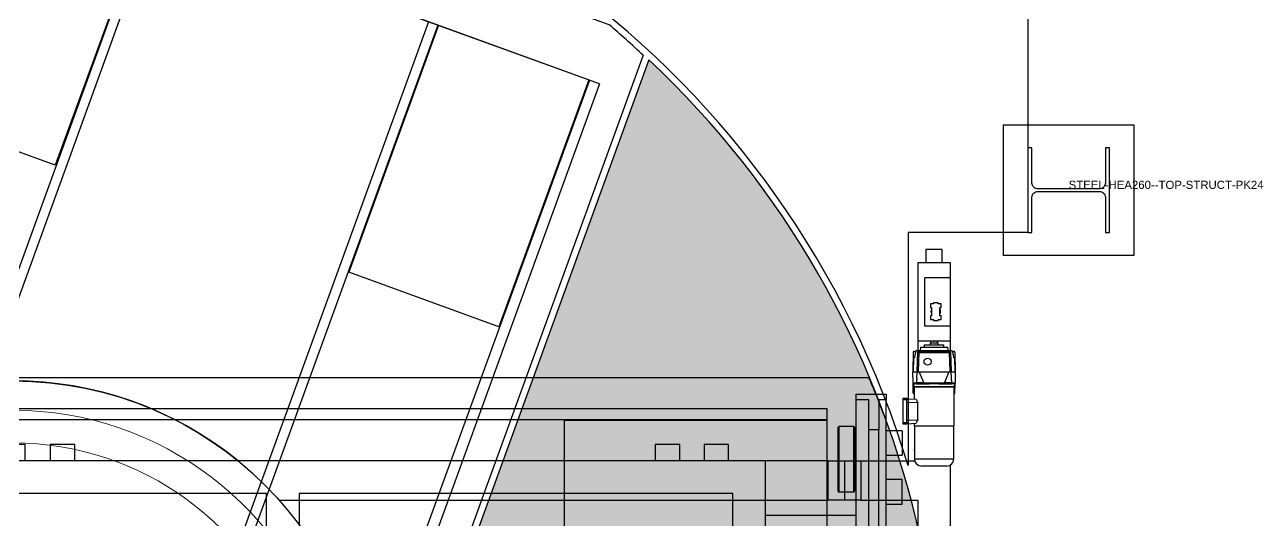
# Model space of a CAD drawing. Header units: millimetres. Extents: x 748 to 17792, y 1005 to 4889.
# Drawn here: x 2967.9 to 3347.6, y 1898.3 to 2050.2 of the extents above; entities that cross this region are included whole.
import ezdxf

# ---------------------------------------------------------------- set-up
doc = ezdxf.new("R2010")
doc.units = ezdxf.units.MM
for name, color, linetype, true_color in [('PK24-SYS-ROOM', 8, 'Continuous', 0x808080), ('PK24E-COMP-PALLET', 132, 'Continuous', 0x00b7c8), ('PK24E-SYS-LIFT', 31, 'Continuous', 0xffcc5a)]:
    doc.layers.add(name, color=color, linetype=linetype, true_color=true_color)
doc.layers.add('PK24E-STRUCT-STEEL', color=254, linetype='Continuous')
doc.layers.add('PKE24E-HIDDEN', color=7, linetype='Continuous')
doc.layers.add('PK24E-TTARROW', color=20, linetype='Continuous', lineweight=20, true_color=0xf54b32)
doc.styles.get("Standard").update_dxf_attribs({"font": 'arial.ttf'})

# ---------------------------------------------------------------- blocks, each defined once
blk = doc.blocks.new('ELIFTTT-CHASIS--TOP-COMP-PKE24')
at = {"layer": 'PK24E-SYS-LIFT'}
for p, q in [((279.75, 149.25), (279.75, 145.25)), ((284.75, 149.25), (279.75, 149.25)), ((284.75, 145.25), (284.75, 149.25)), ((277.25, 145.25), (277.25, 121.25)), ((287.25, 145.25), (277.25, 145.25)), ((287.25, 140.65), (287.25, 145.25)), ((287.25, 140.65), (279.35, 140.65)), ((279.35, 140.65), (279.35, 125.85)), ((287.25, 125.85), (287.25, 140.65)), ((283.48, 132.95), (282.02, 132.95)), ((282.02, 132.95), (282.02, 132.62)), ((283.48, 132.62), (283.48, 132.95)), ((281.1, 132.62), (281.1, 131.52)), ((282.02, 132.62), (281.1, 132.62)), ((281.1, 131.52), (281.48, 131.52)), ((281.48, 131.52), (281.48, 128.98)), ((284.4, 132.62), (283.48, 132.62)), ((284.02, 131.52), (284.4, 131.52)), ((284.02, 128.98), (284.02, 131.52)), ((284.4, 131.52), (284.4, 132.62)), ((279.35, 125.85), (287.25, 125.85)), ((281.1, 128.98), (281.1, 127.88)), ((281.48, 128.98), (281.1, 128.98)), ((281.1, 127.88), (282.02, 127.88)), ((282.02, 127.88), (282.02, 127.55)), ((282.02, 127.55), (283.48, 127.55)), ((283.48, 127.88), (284.4, 127.88)), ((283.48, 127.55), (283.48, 127.88)), ((284.4, 128.98), (284.02, 128.98)), ((284.4, 127.88), (284.4, 128.98)), ((287.25, 121.25), (287.25, 125.85)), ((275.86, 117.85), (275.75, 111.75)), ((276.06, 118.05), (276.61, 118.05)), ((276.68, 118.3), (277.28, 118.3)), ((277.04, 111.91), (277.26, 117.91)), ((277.25, 121.25), (287.25, 121.25)), ((277.25, 121.25), (277.25, 118.3)), ((277.28, 118.3), (277.26, 117.91)), ((277.55, 117.61), (277.26, 117.91)), ((277.26, 117.91), (287.24, 117.91)), ((277.28, 118.3), (287.22, 118.3)), ((278.03, 119.4), (277.97, 118.3)), ((278.03, 119.4), (286.47, 119.4)), ((279.25, 120.1), (279.25, 119.4)), ((279.25, 120.1), (285.25, 120.1)), ((281.1, 120.7), (281, 120.6)), ((281, 120.6), (281, 120.1)), ((283.5, 120.6), (281, 120.6)), ((281.1, 120.7), (283.4, 120.7)), ((281.25, 121.25), (281.25, 120.7)), ((283.25, 120.7), (283.25, 121.25)), ((283.5, 120.6), (283.4, 120.7)), ((283.5, 120.1), (283.5, 120.6)), ((285.25, 119.4), (285.25, 120.1)), ((286.53, 118.3), (286.47, 119.4)), ((287.24, 117.91), (286.95, 117.61)), ((287.24, 117.91), (287.22, 118.3)), ((287.22, 118.3), (287.82, 118.3)), ((287.24, 117.91), (287.46, 111.91)), ((287.25, 118.3), (287.25, 121.25)), ((287.89, 118.05), (288.44, 118.05)), ((288.64, 117.85), (288.75, 111.75)), ((275.94, 116.1), (275.79, 111.75)), ((275.88, 114.18), (275.91, 114.17)), ((275.96, 115.62), (275.92, 115.63)), ((275.94, 116.1), (276.18, 116.1)), ((277.55, 117.61), (277.34, 111.91)), ((286.95, 117.61), (277.55, 117.61)), ((287.16, 111.91), (286.95, 117.61)), ((288.32, 116.1), (288.56, 116.1)), ((288.71, 111.75), (288.56, 116.1)), ((275.67, 111.75), (275.73, 108.41)), ((275.67, 111.75), (277.04, 111.75)), ((276.97, 109.94), (277.03, 111.69)), ((277.03, 111.69), (277.34, 111.91)), ((277.04, 111.91), (277.03, 111.69)), ((277.41, 111.75), (277.34, 111.91)), ((277.41, 111.75), (277.69, 111.75)), ((279.06, 108.55), (277.69, 111.75)), ((277.69, 111.75), (286.81, 111.75)), ((286.81, 111.75), (285.44, 108.55)), ((286.81, 111.75), (287.09, 111.75)), ((287.09, 111.75), (287.16, 111.91)), ((287.47, 111.69), (287.16, 111.91)), ((287.46, 111.91), (287.47, 111.69)), ((287.46, 111.75), (288.83, 111.75)), ((287.53, 109.94), (287.47, 111.69)), ((288.77, 108.41), (288.83, 111.75)), ((275.73, 108.41), (276, 108.14)), ((275.73, 108.41), (276.78, 108.41)), ((275.86, 105.25), (275.81, 108.33)), ((276, 108.31), (276, 107.35)), ((276, 107.35), (288.5, 107.35)), ((276.1, 107.18), (276.1, 103.44)), ((276.1, 107.18), (282.25, 107.18)), ((276.78, 108.41), (277.13, 108)), ((277.13, 108), (276.81, 108)), ((276.83, 108.55), (279.06, 108.55)), ((279.43, 108), (277.13, 108)), ((279.06, 108.55), (279.3, 108.41)), ((279.3, 108.41), (285.2, 108.41)), ((279.3, 108.41), (279.43, 108)), ((280.85, 108), (279.43, 108)), ((282.25, 107.18), (288.4, 107.18)), ((285.07, 108), (283.65, 108)), ((285.2, 108.41), (285.07, 108)), ((287.37, 108), (285.07, 108)), ((285.2, 108.41), (285.44, 108.55)), ((285.44, 108.55), (287.67, 108.55)), ((287.72, 108.41), (287.37, 108)), ((287.69, 108), (287.37, 108)), ((287.72, 108.41), (288.77, 108.41)), ((288.4, 95.25), (288.4, 107.18)), ((288.5, 108.14), (288.77, 108.41)), ((288.5, 107.35), (288.5, 108.31)), ((288.64, 105.25), (288.69, 108.33)), ((272.75, 103.18), (272.75, 103.68)), ((272.75, 103.68), (273.85, 103.68)), ((272.75, 96.28), (272.75, 103.18)), ((273.85, 103.18), (272.75, 103.18)), ((273.85, 103.68), (273.85, 103.18)), ((273.85, 103.56), (276.71, 103.41)), ((273.85, 96.28), (273.85, 103.18)), ((276.06, 105.05), (276.1, 105.05)), ((288.4, 105.05), (288.44, 105.05)), ((273.85, 102.45), (277.25, 102.38)), ((277.25, 102.45), (277.25, 102.38)), ((277.25, 97.08), (277.25, 102.38)), ((277.25, 102.38), (277.25, 102.38)), ((277.3, 102.38), (277.25, 102.38)), ((277.3, 97.08), (277.3, 102.38)), ((272.75, 95.78), (272.75, 96.28)), ((272.75, 96.28), (273.85, 96.28)), ((273.85, 95.78), (272.75, 95.78)), ((273.85, 97), (277.25, 97.08)), ((273.85, 96.28), (273.85, 95.78)), ((273.85, 95.9), (276.71, 96.05)), ((276.1, 96.02), (276.1, 95.25)), ((276.1, 95.25), (288.4, 95.25)), ((276.2, 95.25), (276.2, 88.12)), ((277.25, 97.08), (277.25, 97.08)), ((277.25, 97.01), (277.25, 97.08)), ((277.3, 97.08), (277.25, 97.08)), ((288.3, 85.1), (288.3, 95.25)), ((276.2, 88.12), (276.2, 87.8)), ((276.2, 87.8), (276.2, 85.1)), ((249.75, 84.5), (68.85, 84.5)), ((249.75, 72.5), (249.75, 84.5)), ((249.75, 84.5), (254.75, 84.5)), ((254.75, 84.5), (254.75, 72.5)), ((254.75, 84.5), (259.75, 84.5)), ((259.75, 84.5), (259.75, 72.5)), ((259.75, 84.5), (276.28, 84.5)), ((276.2, 85.1), (288.3, 85.1)), ((286.1, 82.9), (278.4, 82.9)), ((287.25, -83.22), (287.25, 83.22)), ((81.39, 72.5), (249.75, 72.5)), ((254.75, 72.5), (249.75, 72.5)), ((259.75, 72.5), (254.75, 72.5)), ((259.75, 72.5), (277.25, 72.5)), ((277.25, 72.5), (277.25, -72.5))]:
    blk.add_line(p, q, dxfattribs=at)
for centre, radius in [((280.25, 114.91), 1.1), ((0, 0), 109)]:
    blk.add_circle(centre, radius, dxfattribs=at)
for centre, radius, start, end in [((282.75, 130.25), 1.5, 147.8509, 212.1491), ((282.75, 130.25), 1.5, 327.8509, 32.1491), ((276.06, 117.85), 0.2, 90, 179), ((288.44, 117.85), 0.2, 1, 90), ((276.75, 117), 0.45, 132.2453, 204.5747), ((287.75, 117), 0.45, 335.4253, 47.7547), ((276.2, 107.35), 0.2, 180, 240), ((282.25, 101.91), 6.25, 77.0707, 102.9293), ((288.3, 107.35), 0.2, 300, 0), ((276.06, 105.25), 0.2, 181, 270), ((288.44, 105.25), 0.2, 270, 359), ((282.25, 106.03), 6.15, 215.6016, 216.4055), ((282.25, 93.43), 6.15, 143.5945, 144.3984), ((278.4, 85.1), 2.2, 180, 270), ((286.1, 85.1), 2.2, 270, 0)]:
    blk.add_arc(centre, radius, start, end, dxfattribs=at)
for centre, major_axis, ratio, start_param, end_param in [((305.67, 111.06), (0, 29.91), 0.99939, 1.327153, 1.396535), ((258.83, 111.06), (0, 29.91), 0.99939, 4.886651, 4.956033), ((305.37, 85.52), (-26.34, 26.35), 0.507159, 0.207962, 0.215452), ((304.57, 27.64), (-17.65, 106.42), 0.210216, 0.652517, 0.672911), ((259.93, 27.64), (17.65, 106.42), 0.210212, 5.610299, 5.630699), ((259.13, 85.52), (26.34, 26.35), 0.507143, 6.067743, 6.075233), ((282.25, 105.66), (-4.43, 4.6), 0.92858, 1.214489, 1.388243), ((282.25, 93.8), (4.43, 4.6), 0.92858, 1.75335, 1.927104)]:
    blk.add_ellipse(centre, major_axis=major_axis, ratio=ratio, start_param=start_param, end_param=end_param, dxfattribs=at)
for points, knots in [([(276.68, 118.3), (276.68, 118.3), (276.67, 118.3), (276.67, 118.28), (276.67, 118.28)], [0, 0, 0, 0, 0.487803, 1, 1, 1, 1]), ([(282.09, 121.25), (282.11, 121.24), (282.16, 121.21), (282.25, 121.2), (282.34, 121.21), (282.39, 121.24), (282.41, 121.25)], [0, 0, 0, 0, 0.230406, 0.49981, 0.78779, 1, 1, 1, 1]), ([(287.83, 118.28), (287.83, 118.28), (287.83, 118.3), (287.82, 118.3), (287.82, 118.3)], [0, 0, 0, 0, 0.485402, 1, 1, 1, 1]), ([(275.89, 114.18), (275.89, 114.18), (275.89, 114.16), (275.89, 114.22), (275.9, 114.37), (275.9, 114.62), (275.9, 114.9), (275.91, 115.18), (275.91, 115.43), (275.92, 115.58), (275.92, 115.64), (275.92, 115.63), (275.92, 115.63)], [0, 0, 0, 0, 0.000422, 0.125216, 0.249969, 0.374831, 0.499914, 0.625089, 0.750116, 0.875001, 0.999834, 1, 1, 1, 1]), ([(275.92, 115.24), (275.92, 115.23), (275.92, 115.15), (275.91, 114.97), (275.9, 114.73), (275.9, 114.53), (275.9, 114.43), (275.9, 114.39)], [0, 0, 0, 0, 0.041978, 0.30628, 0.570431, 0.834353, 1, 1, 1, 1]), ([(275.9, 114.39), (275.9, 114.33), (275.9, 114.24), (275.91, 114.21), (275.91, 114.2)], [0, 0, 0, 0, 0.571187, 1, 1, 1, 1]), ([(275.92, 114.19), (275.92, 114.19), (275.93, 114.2), (275.94, 114.28), (275.96, 114.44), (275.97, 114.66), (275.99, 114.9), (275.99, 115.15), (275.99, 115.36), (275.98, 115.53), (275.97, 115.62), (275.97, 115.62), (275.96, 115.61)], [0, 0, 0, 0, 0.009511, 0.124894, 0.240611, 0.356456, 0.472081, 0.587302, 0.702221, 0.817124, 0.932235, 1, 1, 1, 1]), ([(276.24, 116.25), (276.23, 116.21), (276.21, 116.14), (276.19, 116.1), (276.19, 116.1), (276.18, 116.1)], [0, 0, 0, 0, 0.432931, 0.865827, 1, 1, 1, 1]), ([(288.32, 116.1), (288.31, 116.11), (288.29, 116.12), (288.28, 116.18), (288.27, 116.23), (288.26, 116.25)], [0, 0, 0, 0, 0.43316, 0.866317, 1, 1, 1, 1]), ([(276.81, 108), (276.72, 108.05), (276.5, 108.18), (276.29, 108.29), (276.15, 108.34), (276.07, 108.36), (276.03, 108.35), (276, 108.34), (276, 108.31), (276, 108.31)], [0, 0, 0, 0, 0.189659, 0.44506, 0.57653, 0.707999, 0.799497, 0.930008, 1, 1, 1, 1]), ([(288.5, 108.31), (288.5, 108.31), (288.5, 108.34), (288.48, 108.35), (288.42, 108.36), (288.34, 108.34), (288.23, 108.29), (288.09, 108.23), (287.92, 108.14), (287.77, 108.05), (287.69, 108)], [0, 0, 0, 0, 0.053259, 0.184632, 0.316005, 0.44367, 0.571338, 0.702705, 0.834078, 1, 1, 1, 1]), ([(276.2, 87.8), (276.2, 87.8), (276.2, 87.81), (276.2, 87.83), (276.2, 87.87), (276.2, 87.92), (276.2, 87.98), (276.2, 88.03), (276.2, 88.08), (276.2, 88.11), (276.2, 88.12), (276.2, 88.12), (276.2, 88.12)], [0, 0, 0, 0, 0.106425, 0.212833, 0.319704, 0.427399, 0.535627, 0.643879, 0.751778, 0.859172, 0.966191, 1, 1, 1, 1])]:
    blk.add_open_spline(points, degree=3, knots=knots, dxfattribs=at)
blk = doc.blocks.new('ELIFTTT-TT--TOP-COMP-PKE24')
at = {"layer": 'PK24E-SYS-LIFT'}
for p, q in [((258.3, 103.22), (258.3, 105)), ((258.3, 105), (267.5, 105)), ((262.25, 103.22), (258.3, 103.22)), ((258.3, -103.22), (258.3, 103.22)), ((262.25, 94), (262.25, 103.22)), ((267.5, 103.22), (265.25, 103.22)), ((265.25, 103.22), (265.25, 94)), ((267.5, 105), (267.5, 103.22)), ((267.5, -103.22), (267.5, 103.22)), ((257.6, 95), (253, 95)), ((253, 95), (253, 75)), ((257.6, 75), (257.6, 95)), ((252.8, 75.2), (252.8, 94.8)), ((257.8, 94.8), (257.8, 75.2)), ((265.25, 94), (262.25, 94)), ((262.25, -94), (262.25, 94)), ((265.25, -94), (265.25, 94)), ((272.5, 93.75), (267.5, 93.75)), ((272.5, 93.75), (272.5, 86.25)), ((3.58, 89.5), (0.17, 89.5)), ((3.58, 84.5), (3.58, 89.5)), ((3.58, 89.5), (3.6, 89.5)), ((3.6, 84.5), (3.6, 89.5)), ((11.25, 89.5), (11.25, 84.5)), ((18.75, 89.5), (11.25, 89.5)), ((18.75, 84.5), (18.75, 89.5)), ((196.75, 89.5), (196.75, 84.5)), ((204.25, 89.5), (196.75, 89.5)), ((204.25, 84.5), (204.25, 89.5)), ((211.75, 89.5), (211.75, 84.5)), ((215.5, 89.5), (211.75, 89.5)), ((219.25, 89.5), (215.5, 89.5)), ((219.25, 84.5), (219.25, 89.5)), ((258.3, 88), (257.8, 88)), ((230.5, 84.5), (-230.5, 84.5)), ((230.5, 84.5), (230.5, -84.5)), ((267.5, 86.25), (272.5, 86.25)), ((257.8, 82), (258.3, 82)), ((272.5, 78.75), (267.5, 78.75)), ((272.5, 71.25), (272.5, 78.75)), ((77.6, 74.5), (-77.6, 74.5)), ((77.6, -74.5), (77.6, 74.5)), ((220.5, 74.5), (87.6, 74.5)), ((87.6, 74.5), (87.6, -74.5)), ((220.5, -74.5), (220.5, 74.5)), ((253, 75), (257.6, 75)), ((267.5, 71.25), (272.5, 71.25)), ((258.3, 67.75), (230.5, 67.75))]:
    blk.add_line(p, q, dxfattribs=at)
for centre, radius, start, end in [((0, 0), 109, 50.8258, 129.1742), ((253, 94.8), 0.2, 90, 180), ((257.6, 94.8), 0.2, 0, 90), ((253, 75.2), 0.2, 180, 270), ((257.6, 75.2), 0.2, 270, 0)]:
    blk.add_arc(centre, radius, start, end, dxfattribs=at)
blk = doc.blocks.new('*U56')
at = {"layer": 'PK24E-COMP-PALLET'}
for p, q in [((262.27, 110), (-262.27, 110)), ((249.45, 100.42), (-249.45, 100.42)), ((249.45, -100.42), (249.45, 100.42)), ((249.45, 97.11), (-249.45, 97.11)), ((168.92, 47.89), (168.92, 96.89)), ((249.45, 96.89), (168.92, 96.89)), ((267.5, -96.99), (267.5, 96.99)), ((249.45, 47.67), (-249.45, 47.67)), ((249.45, 47.89), (168.92, 47.89)), ((249.45, 44.65), (-249.45, 44.65)), ((249.45, -44.65), (-249.45, -44.65)), ((249.45, -47.67), (-249.45, -47.67)), ((168.92, -96.89), (168.92, -47.89)), ((249.45, -47.89), (168.92, -47.89)), ((249.45, -97.11), (-249.45, -97.11)), ((249.45, -96.89), (168.92, -96.89)), ((249.45, -100.42), (-249.45, -100.42)), ((262.27, -110), (-262.27, -110))]:
    blk.add_line(p, q, dxfattribs=at)
for start, end in [(20.4566, 23.3531), (336.6469, 339.5434)]:
    blk.add_arc((7.5, 0), 277.5, start, end, dxfattribs=at)
blk = doc.blocks.new('STEEL-HEA260--TOP-STRUCT-PK24')
at = {"layer": 'PK24E-STRUCT-STEEL', "color": 8, "true_color": 0x808080}
blk.add_lwpolyline([(11.25, 13), (11.25, 2.175, -0.4142136), (9.45, 0.375), (-9.45, 0.375, -0.4142136), (-11.25, 2.175), (-11.25, 13), (-12.5, 13), (-12.5, -13), (-11.25, -13), (-11.25, -2.175, -0.4142136), (-9.45, -0.375), (9.45, -0.375, -0.4142136), (11.25, -2.175), (11.25, -13), (12.5, -13), (12.5, 13)], format="xyb", close=True, dxfattribs=at)
at = {"layer": 'PKE24E-HIDDEN'}
blk.add_attdef('COMP_TYPE', (0, 0.375), '', height=2.5, dxfattribs=at)
blk = doc.blocks.new('STEEL-HEA260-WPLATE-TOP-STRUCT-PK24')
at = {"layer": 'PK24E-STRUCT-STEEL', "color": 8, "true_color": 0x808080}
blk.add_lwpolyline([(-20, 20), (20, 20), (20, -20), (-20, -20)], close=True, dxfattribs=at)
blk.add_blockref('STEEL-HEA260--TOP-STRUCT-PK24', (0, 0)).add_auto_attribs({'COMP_TYPE': 'STEEL-HEA260--TOP-STRUCT-PK24'})
blk = doc.blocks.new('ELIFT-COLUMNS--TOP-COMP-PKE24')
blk.add_blockref('STEEL-HEA260-WPLATE-TOP-STRUCT-PK24', (323.5, 167.5))
blk = doc.blocks.new('TTARROW---TOP-DECOR-PK24')
at = {"layer": 'PK24E-TTARROW'}
for points in [[(0, 90), (0, 80), (-32.49, 89.27), (0, 110), (0, 100, -0.763437), (50.85, -86.11), (61.06, -72.77), (52.06, -73.42, 0.73095)], [(0, -90), (0, -80), (32.49, -89.27), (0, -110), (0, -100, -0.763437), (-50.85, 86.11), (-61.06, 72.77), (-52.06, 73.42, 0.73095)]]:
    blk.add_lwpolyline(points, format="xyb", close=True, dxfattribs=at)
blk = doc.blocks.new('ELIFTTT---TOP-SYS-PKE24')
for name in ['ELIFT-COLUMNS--TOP-COMP-PKE24', 'ELIFTTT-CHASIS--TOP-COMP-PKE24', 'ELIFTTT-TT--TOP-COMP-PKE24', '*U56', 'TTARROW---TOP-DECOR-PK24']:
    blk.add_blockref(name, (0, 0))
blk = doc.blocks.new('*U60')
at = {"layer": 'PK24-SYS-ROOM'}
h = blk.add_hatch(dxfattribs=at)
h.set_pattern_fill('ANGLE', color=256, angle=-20)
h.set_pattern_definition([(340, (-12544.818, -11706.171), (2.3890107, 6.563753), [5.08, -1.905]), (70, (-12544.818, -11706.171), (-6.563753, 2.3890107), [5.08, -1.905])])
edge = h.paths.add_edge_path()
edge.add_line((194.82, 207.44), (16, -283.87))
edge.add_arc((0.17, 0.09), 284.4, 273.1918, 406.8082)
for points in [[(-274, 83.09), (-274, 112.14), (-274, 154.51), (-294, 154.51), (-294, 252.11), (-294, 349.72), (311.13, 349.72), (311, 252.11), (311, 154.51), (274.26, 154.51), (274.26, 112.14), (274.26, 83.06, 0.742222)], [(194.82, 207.44), (16, -283.87, 0.659481)]]:
    blk.add_lwpolyline(points, format="xyb", close=True, dxfattribs=at)
for rotation in [70.00000000000017, 70.00000000000003]:
    blk.add_blockref('*U56', (0, 0), dxfattribs=dict(at, rotation=rotation))
blk.add_blockref('ELIFT-COLUMNS--TOP-COMP-PKE24', (0, 0), dxfattribs=at)

msp = doc.modelspace()

# ---------------------------------------------------------------- block references
at = {"color": 50, "lineweight": 9}
for name in ['*U60', 'ELIFTTT---TOP-SYS-PKE24']:
    msp.add_blockref(name, (2964.44, 1832), dxfattribs=at)

doc.saveas('drawing.dxf')
